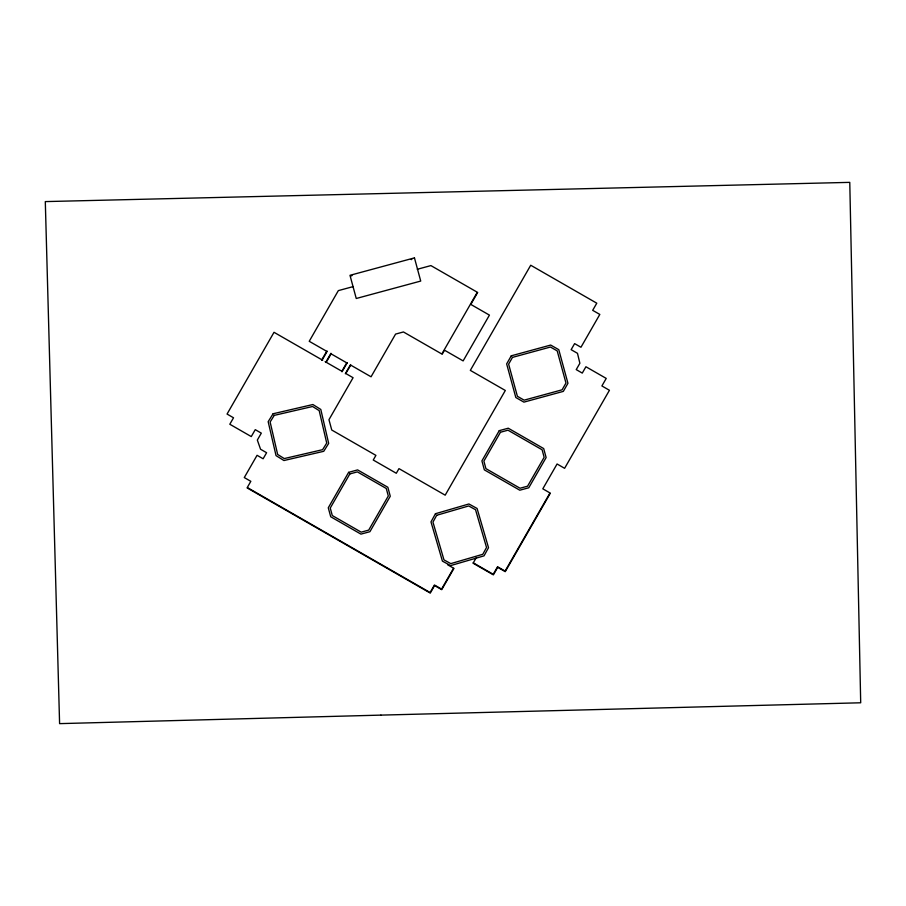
<?xml version="1.0" encoding="UTF-8"?>
<svg xmlns="http://www.w3.org/2000/svg" width="906" height="906" viewBox="0 0 906 906"><rect width="100%" height="100%" fill="white"/><g stroke="black" fill="none" stroke-linecap="round" stroke-linejoin="round"><path stroke-width="1.36" d="M351.358 275.922L352.026 275.537M321.845 359.761L326.692 351.313M321.992 360.328L327.259 351.166M325.673 362.445L330.95 353.272M326.251 362.298L331.098 353.85L347.043 363.012M341.856 371.267L346.715 362.819M342.015 371.834L347.281 362.66M345.311 373.725L350.577 364.552M442.049 353.646L477.111 292.604M453.589 568.175L441.573 589.093L434.438 584.993L430.112 592.524L247.632 487.711M453.951 568.379L441.732 589.659L434.586 585.559L430.259 593.09L247.066 487.87L250.826 481.324L244.28 477.564L257.066 455.299L263.125 458.776L266.602 452.717L260.554 449.24L257.338 440.056L261.313 433.136L255.254 429.659L251.279 436.579L229.807 424.246L233.522 417.779L227.055 414.053L274.02 332.298L322.672 360.237M476.114 557.926L473.079 563.204L493.385 574.868L497.711 567.326L505.254 571.663L550.35 493.158L542.807 488.821L557.077 463.985L564.608 468.311L609.432 390.282L601.901 385.945L606.227 378.414L585.922 366.749L582.275 373.091L576.227 369.614L579.874 363.272L577.484 353.317L571.131 349.671L574.619 343.612L580.961 347.258L599.817 314.427L592.683 310.328L596.782 303.193L530.723 265.243L470.327 370.373L505.322 390.475L445.186 495.174L398.98 468.629L396.307 473.272L373.249 460.022L375.911 455.378L331.755 430.022L328.957 419.693L353.08 377.711L345.775 373.51L350.724 365.118L371.052 376.794L395.582 334.088L403.442 331.958L442.196 354.212L444.506 350.203L463.136 360.905L489.433 315.118L470.803 304.416L477.677 292.457L430.905 265.594L417.292 269.275M549.783 493.306L505.095 571.097L497.564 566.76L493.226 574.302L473.283 562.841M411.131 259.558L411.788 259.478M353.306 286.568L338.334 290.622L309.229 341.29L326.239 351.052M325.107 361.641L340.916 370.724M447.598 564.744L452.887 567.779M435.458 513.725L430.984 521.89L442.422 561.131L450.588 565.604L484.042 555.842L488.515 547.688L477.077 508.459L468.912 503.974L435.458 513.725M436.703 515.276L432.955 522.105L443.974 559.885L450.803 563.623L482.796 554.291L486.533 547.473L475.525 509.704L468.696 505.956L436.703 515.276M511.267 355.809L506.647 363.895L515.82 397.519L523.895 402.128L563.328 391.381L567.949 383.295L558.775 349.671L550.689 345.061L511.267 355.809M512.479 357.383L508.628 364.144L517.394 396.296L524.144 400.158L562.105 389.807L565.967 383.045L557.201 350.894L550.44 347.032L512.479 357.383M348.64 472.343L328.278 507.779L330.713 516.76L360.928 534.121L369.908 531.697L390.271 496.25L387.847 487.269L357.621 469.908L348.64 472.343M349.852 473.917L330.26 508.028L332.287 515.548L361.188 532.15L368.697 530.112L388.3 496.001L386.273 488.481L357.372 471.879L349.852 473.917M499.263 430.644L481.913 460.871L484.336 469.852L519.772 490.203L528.764 487.779L546.125 457.553L543.691 448.572L508.255 428.21L499.263 430.644M500.474 432.23L483.883 461.12L485.91 468.629L520.033 488.232L527.552 486.205L544.144 457.304L542.116 449.784L507.994 430.191L500.474 432.23M273.091 413.759L268.165 421.664L276.036 455.616L283.929 460.531L323.748 451.301L328.674 443.408L320.803 409.455L312.898 404.529L273.091 413.759M274.246 415.378L270.135 421.992L277.655 454.45L284.257 458.572L322.593 449.682L326.715 443.079L319.184 410.611L312.57 406.5L274.246 415.378M414.461 257.882L349.988 275.311L356.251 298.493L420.724 281.064L414.461 257.882M380.916 715.117L59.592 723.634L45.3 201.596L849.771 182.366L860.7 702.784L380.916 715.117"/></g></svg>
